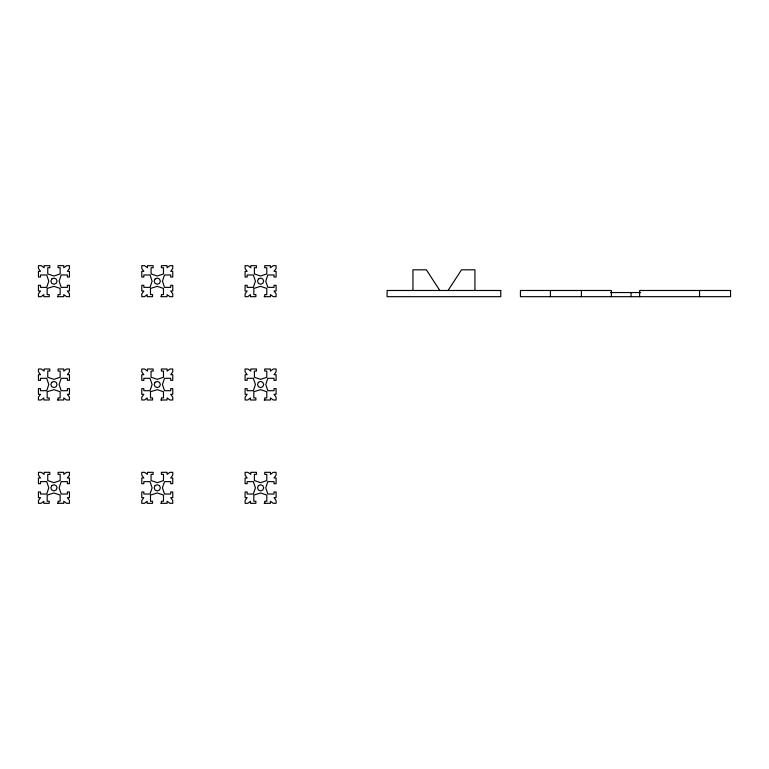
<?xml version="1.0" encoding="UTF-8"?>
<svg xmlns="http://www.w3.org/2000/svg" width="769" height="769" viewBox="0 0 769 769"><rect width="100%" height="100%" fill="white"/><g stroke="black" fill="none" stroke-linecap="round" stroke-linejoin="round"><path stroke-width="1.15" d="M448.067 290.48L461.496 269.813L474.934 269.813L474.934 290.48M610.615 292.547L640.664 292.547M57.502 296.68L63.76 296.68L63.76 294.614L66.605 296.68L69.45 296.68L69.45 293.835L67.384 290.99L69.45 290.99L69.45 285.309L67.384 285.309L67.384 287.375L61.184 287.375L59.117 281.175L61.184 274.975L67.384 274.975L67.384 277.042L69.45 277.042L69.45 271.361L67.384 271.361L69.45 268.525L69.45 265.68L66.605 265.68L63.76 267.747L63.76 265.68L58.079 265.68L58.079 267.747L60.145 267.747L60.145 273.947L53.945 276.013L47.745 273.947L47.745 267.747L49.812 267.747L49.812 265.68L44.131 265.68L44.131 267.747L41.295 265.68L38.45 265.68L38.45 268.525L40.517 271.361L38.45 271.361L38.45 277.042L40.517 277.042L40.517 274.975L46.717 274.975L48.783 281.175L46.717 287.375L40.517 287.375L40.517 285.309L38.45 285.309L38.45 290.99L40.517 290.99L38.45 293.835L38.45 296.68L41.151 296.68L43.843 294.614L43.843 296.68L49.235 296.68L49.235 294.614L47.169 294.614L47.169 288.413L53.945 286.347L60.145 288.413L60.145 294.614L58.079 294.614L58.079 296.68M160.827 296.68L167.084 296.68L167.084 294.614L169.93 296.68L172.765 296.68L172.765 293.835L170.699 290.99L172.765 290.99L172.765 285.309L170.699 285.309L170.699 287.375L164.499 287.375L162.442 281.175L164.499 274.975L170.699 274.975L170.699 277.042L172.765 277.042L172.765 271.361L170.699 271.361L172.765 268.525L172.765 265.68L169.93 265.68L167.084 267.747L167.084 265.68L161.403 265.68L161.403 267.747L163.47 267.747L163.47 273.947L157.27 276.013L151.07 273.947L151.07 267.747L153.137 267.747L153.137 265.68L147.456 265.68L147.456 267.747L144.61 265.68L141.775 265.68L141.775 268.525L143.841 271.361L141.775 271.361L141.775 277.042L143.841 277.042L143.841 274.975L150.042 274.975L152.108 281.175L150.042 287.375L143.841 287.375L143.841 285.309L141.775 285.309L141.775 290.99L143.841 290.99L141.775 293.835L141.775 296.68L144.466 296.68L147.167 294.614L147.167 296.68L152.56 296.68L152.56 294.614L150.493 294.614L150.493 288.413L157.27 286.347L163.47 288.413L163.47 294.614L161.403 294.614L161.403 296.68M264.151 296.68L270.409 296.68L270.409 294.614L273.255 296.68L276.09 296.68L276.09 293.835L274.024 290.99L276.09 290.99L276.09 285.309L274.024 285.309L274.024 287.375L267.823 287.375L265.757 281.175L267.823 274.975L274.024 274.975L274.024 277.042L276.09 277.042L276.09 271.361L274.024 271.361L276.09 268.525L276.09 265.68L273.255 265.68L270.409 267.747L270.409 265.68L264.728 265.68L264.728 267.747L266.795 267.747L266.795 273.947L260.595 276.013L254.395 273.947L254.395 267.747L256.462 267.747L256.462 265.68L250.781 265.68L250.781 267.747L247.935 265.68L245.1 265.68L245.1 268.525L247.157 271.361L245.1 271.361L245.1 277.042L247.157 277.042L247.157 274.975L253.357 274.975L255.423 281.175L253.357 287.375L247.157 287.375L247.157 285.309L245.1 285.309L245.1 290.99L247.157 290.99L245.1 293.835L245.1 296.68L247.791 296.68L250.492 294.614L250.492 296.68L255.885 296.68L255.885 294.614L253.818 294.614L253.818 288.413L260.595 286.347L266.795 288.413L266.795 294.614L264.728 294.614L264.728 296.68M57.502 399.995L63.76 399.995L63.76 397.929L66.605 399.995L69.45 399.995L69.45 397.16L67.384 394.314L69.45 394.314L69.45 388.633L67.384 388.633L67.384 390.7L61.184 390.7L59.117 384.5L61.184 378.3L67.384 378.3L67.384 380.367L69.45 380.367L69.45 374.686L67.384 374.686L69.45 371.84L69.45 369.005L66.605 369.005L63.76 371.071L63.76 369.005L58.079 369.005L58.079 371.071L60.145 371.071L60.145 377.271L53.945 379.338L47.745 377.271L47.745 371.071L49.812 371.071L49.812 369.005L44.131 369.005L44.131 371.071L41.295 369.005L38.45 369.005L38.45 371.84L40.517 374.686L38.45 374.686L38.45 380.367L40.517 380.367L40.517 378.3L46.717 378.3L48.783 384.5L46.717 390.7L40.517 390.7L40.517 388.633L38.45 388.633L38.45 394.314L40.517 394.314L38.45 397.16L38.45 399.995L41.151 399.995L43.843 397.929L43.843 399.995L49.235 399.995L49.235 397.929L47.169 397.929L47.169 391.729L53.945 389.662L60.145 391.729L60.145 397.929L58.079 397.929L58.079 399.995M160.827 399.995L167.084 399.995L167.084 397.929L169.93 399.995L172.765 399.995L172.765 397.16L170.699 394.314L172.765 394.314L172.765 388.633L170.699 388.633L170.699 390.7L164.499 390.7L162.442 384.5L164.499 378.3L170.699 378.3L170.699 380.367L172.765 380.367L172.765 374.686L170.699 374.686L172.765 371.84L172.765 369.005L169.93 369.005L167.084 371.071L167.084 369.005L161.403 369.005L161.403 371.071L163.47 371.071L163.47 377.271L157.27 379.338L151.07 377.271L151.07 371.071L153.137 371.071L153.137 369.005L147.456 369.005L147.456 371.071L144.61 369.005L141.775 369.005L141.775 371.84L143.841 374.686L141.775 374.686L141.775 380.367L143.841 380.367L143.841 378.3L150.042 378.3L152.108 384.5L150.042 390.7L143.841 390.7L143.841 388.633L141.775 388.633L141.775 394.314L143.841 394.314L141.775 397.16L141.775 399.995L144.466 399.995L147.167 397.929L147.167 399.995L152.56 399.995L152.56 397.929L150.493 397.929L150.493 391.729L157.27 389.662L163.47 391.729L163.47 397.929L161.403 397.929L161.403 399.995M264.151 399.995L270.409 399.995L270.409 397.929L273.255 399.995L276.09 399.995L276.09 397.16L274.024 394.314L276.09 394.314L276.09 388.633L274.024 388.633L274.024 390.7L267.823 390.7L265.757 384.5L267.823 378.3L274.024 378.3L274.024 380.367L276.09 380.367L276.09 374.686L274.024 374.686L276.09 371.84L276.09 369.005L273.255 369.005L270.409 371.071L270.409 369.005L264.728 369.005L264.728 371.071L266.795 371.071L266.795 377.271L260.595 379.338L254.395 377.271L254.395 371.071L256.462 371.071L256.462 369.005L250.781 369.005L250.781 371.071L247.935 369.005L245.1 369.005L245.1 371.84L247.157 374.686L245.1 374.686L245.1 380.367L247.157 380.367L247.157 378.3L253.357 378.3L255.423 384.5L253.357 390.7L247.157 390.7L247.157 388.633L245.1 388.633L245.1 394.314L247.157 394.314L245.1 397.16L245.1 399.995L247.791 399.995L250.492 397.929L250.492 399.995L255.885 399.995L255.885 397.929L253.818 397.929L253.818 391.729L260.595 389.662L266.795 391.729L266.795 397.929L264.728 397.929L264.728 399.995M57.502 503.32L63.76 503.32L63.76 501.253L66.605 503.32L69.45 503.32L69.45 500.475L67.384 497.639L69.45 497.639L69.45 491.958L67.384 491.958L67.384 494.025L61.184 494.025L59.117 487.825L61.184 481.625L67.384 481.625L67.384 483.691L69.45 483.691L69.45 478.01L67.384 478.01L69.45 475.165L69.45 472.32L66.605 472.32L63.76 474.386L63.76 472.32L58.079 472.32L58.079 474.386L60.145 474.386L60.145 480.587L53.945 482.653L47.745 480.587L47.745 474.386L49.812 474.386L49.812 472.32L44.131 472.32L44.131 474.386L41.295 472.32L38.45 472.32L38.45 475.165L40.517 478.01L38.45 478.01L38.45 483.691L40.517 483.691L40.517 481.625L46.717 481.625L48.783 487.825L46.717 494.025L40.517 494.025L40.517 491.958L38.45 491.958L38.45 497.639L40.517 497.639L38.45 500.475L38.45 503.32L41.151 503.32L43.843 501.253L43.843 503.32L49.235 503.32L49.235 501.253L47.169 501.253L47.169 495.053L53.945 492.987L60.145 495.053L60.145 501.253L58.079 501.253L58.079 503.32M160.827 503.32L167.084 503.32L167.084 501.253L169.93 503.32L172.765 503.32L172.765 500.475L170.699 497.639L172.765 497.639L172.765 491.958L170.699 491.958L170.699 494.025L164.499 494.025L162.442 487.825L164.499 481.625L170.699 481.625L170.699 483.691L172.765 483.691L172.765 478.01L170.699 478.01L172.765 475.165L172.765 472.32L169.93 472.32L167.084 474.386L167.084 472.32L161.403 472.32L161.403 474.386L163.47 474.386L163.47 480.587L157.27 482.653L151.07 480.587L151.07 474.386L153.137 474.386L153.137 472.32L147.456 472.32L147.456 474.386L144.61 472.32L141.775 472.32L141.775 475.165L143.841 478.01L141.775 478.01L141.775 483.691L143.841 483.691L143.841 481.625L150.042 481.625L152.108 487.825L150.042 494.025L143.841 494.025L143.841 491.958L141.775 491.958L141.775 497.639L143.841 497.639L141.775 500.475L141.775 503.32L144.466 503.32L147.167 501.253L147.167 503.32L152.56 503.32L152.56 501.253L150.493 501.253L150.493 495.053L157.27 492.987L163.47 495.053L163.47 501.253L161.403 501.253L161.403 503.32M264.151 503.32L270.409 503.32L270.409 501.253L273.255 503.32L276.09 503.32L276.09 500.475L274.024 497.639L276.09 497.639L276.09 491.958L274.024 491.958L274.024 494.025L267.823 494.025L265.757 487.825L267.823 481.625L274.024 481.625L274.024 483.691L276.09 483.691L276.09 478.01L274.024 478.01L276.09 475.165L276.09 472.32L273.255 472.32L270.409 474.386L270.409 472.32L264.728 472.32L264.728 474.386L266.795 474.386L266.795 480.587L260.595 482.653L254.395 480.587L254.395 474.386L256.462 474.386L256.462 472.32L250.781 472.32L250.781 474.386L247.935 472.32L245.1 472.32L245.1 475.165L247.157 478.01L245.1 478.01L245.1 483.691L247.157 483.691L247.157 481.625L253.357 481.625L255.423 487.825L253.357 494.025L247.157 494.025L247.157 491.958L245.1 491.958L245.1 497.639L247.157 497.639L245.1 500.475L245.1 503.32L247.791 503.32L250.492 501.253L250.492 503.32L255.885 503.32L255.885 501.253L253.818 501.253L253.818 495.053L260.595 492.987L266.795 495.053L266.795 501.253L264.728 501.253L264.728 503.32M439.801 290.48L426.372 269.813L412.943 269.813L412.943 290.48M699.55 290.48L699.55 296.68M639.625 296.68L639.625 290.48L730.55 290.48L730.55 296.68L520.44 296.68L520.44 290.48L611.365 290.48L611.365 296.68M631.07 292.547L631.07 296.68M581.402 290.48L581.402 296.68M550.402 290.48L550.402 296.68M51.754 278.984L50.85 281.175L51.754 283.367L53.945 284.28L56.137 283.367L57.05 281.175L56.137 278.984L53.945 278.08L51.754 278.984M51.754 382.308L50.85 384.5L51.754 386.692L53.945 387.595L56.137 386.692L57.05 384.5L56.137 382.308L53.945 381.405L51.754 382.308M51.754 485.633L50.85 487.825L51.754 490.016L53.945 490.92L56.137 490.016L57.05 487.825L56.137 485.633L53.945 484.72L51.754 485.633M155.078 278.984L154.175 281.175L155.078 283.367L157.27 284.28L159.462 283.367L160.375 281.175L159.462 278.984L157.27 278.08L155.078 278.984M155.078 382.308L154.175 384.5L155.078 386.692L157.27 387.595L159.462 386.692L160.375 384.5L159.462 382.308L157.27 381.405L155.078 382.308M155.078 485.633L154.175 487.825L155.078 490.016L157.27 490.92L159.462 490.016L160.375 487.825L159.462 485.633L157.27 484.72L155.078 485.633M258.403 278.984L257.49 281.175L258.403 283.367L260.595 284.28L262.787 283.367L263.69 281.175L262.787 278.984L260.595 278.08L258.403 278.984M258.403 382.308L257.49 384.5L258.403 386.692L260.595 387.595L262.787 386.692L263.69 384.5L262.787 382.308L260.595 381.405L258.403 382.308M258.403 485.633L257.49 487.825L258.403 490.016L260.595 490.92L262.787 490.016L263.69 487.825L262.787 485.633L260.595 484.72L258.403 485.633M500.763 290.48L387.105 290.48L387.105 296.68L500.763 296.68L500.763 290.48"/></g></svg>
